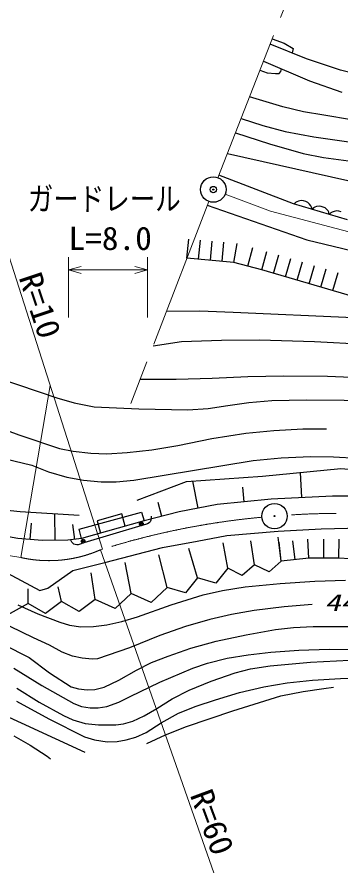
# Model space of a CAD drawing. Units: millimetres, scale not verified. Extents: x 40000 to 680000, y 20000 to 380000.
# Drawn here: x 135143 to 160551, y 247143 to 314323 of the extents above; entities that cross this region are included whole.
import ezdxf
from ezdxf.enums import TextEntityAlignment as Align

# ---------------------------------------------------------------- set-up
doc = ezdxf.new("R2010")
doc.units = ezdxf.units.MM
doc.header["$LTSCALE"] = 1000
doc.header["$PDMODE"] = 32
doc.header["$PDSIZE"] = 500
doc.linetypes.add('CHAIN', pattern=[18.5, 12, -1.5, 3.5, -1.5])
for name, color, linetype, lineweight in [('M-BGD', 7, 'Continuous', 25), ('M-BMK', 2, 'CHAIN', 13), ('M-BMK-SRVR', 3, 'Continuous', 25), ('M-STR-HTXT', 7, 'Continuous', 13)]:
    doc.layers.add(name, color=color, linetype=linetype, lineweight=lineweight)
doc.layers.add('M-OTRS', color=6, linetype='Continuous')
doc.styles.add('ＭＳ ゴシック', font='')
doc.styles.get('ＭＳ ゴシック').set_extended_font_data('MS Gothic')

msp = doc.modelspace()

# ---------------------------------------------------------------- linework, layer by layer
at = {"layer": 'M-BGD'}
for p, q in [((157861, 311056), (155006, 312208)), ((160534, 310148), (157861, 311056)), ((154477, 310855), (158097, 309317)), ((162481, 309681), (160534, 310148)), ((158097, 309317), (160615, 308435)), ((156840, 299655), (150982, 301914)), ((161080, 298422), (156840, 299655)), ((156984, 299770), (156855, 299651)), ((157095, 299831), (156984, 299770)), ((157236, 299884), (157095, 299831)), ((157434, 299920), (157236, 299884)), ((157615, 299899), (157434, 299920)), ((157788, 299848), (157615, 299899)), ((157952, 299769), (157788, 299848)), ((158100, 299633), (157952, 299769)), ((158190, 299513), (158100, 299633)), ((150065, 299551), (157881, 296842)), ((158251, 299401), (158190, 299513)), ((158296, 299232), (158251, 299401)), ((158415, 299343), (158296, 299232)), ((158520, 299400), (158415, 299343)), ((158651, 299449), (158520, 299400)), ((158835, 299483), (158651, 299449)), ((159004, 299463), (158835, 299483)), ((159166, 299416), (159004, 299463)), ((159319, 299342), (159166, 299416)), ((159457, 299215), (159319, 299342)), ((159541, 299103), (159457, 299215)), ((159598, 298999), (159541, 299103)), ((159640, 298841), (159598, 298999)), ((159768, 298960), (159640, 298841)), ((159880, 299021), (159768, 298960)), ((160020, 299074), (159880, 299021)), ((160218, 299110), (160020, 299074)), ((160399, 299089), (160218, 299110)), ((160572, 299038), (160399, 299089)), ((148471, 295407), (148607, 296900)), ((149390, 295323), (149526, 296817)), ((150308, 295239), (150444, 296733)), ((151226, 295156), (151362, 296650)), ((152144, 295072), (152408, 296549)), ((157881, 296842), (162352, 295762)), ((153242, 294777), (153632, 296225)), ((154339, 294481), (154745, 295925)), ((155268, 294209), (155689, 295649)), ((152144, 295072), (148471, 295407)), ((154339, 294481), (152144, 295072)), ((156196, 293937), (156618, 295377)), ((157125, 293665), (157547, 295105)), ((162697, 292033), (154339, 294481)), ((158054, 293393), (158476, 294833)), ((158983, 293121), (159404, 294561)), ((159911, 292849), (160333, 294288)), ((154388, 278298), (160551, 278885)), ((160551, 278885), (166274, 278371)), ((148446, 277857), (154388, 278298)), ((157496, 276601), (157395, 278584)), ((144557, 276390), (148446, 277857)), ((149356, 275774), (148945, 277894)), ((152969, 276271), (152857, 277416)), ((146490, 275133), (146212, 276220)), ((155092, 276479), (150847, 276063)), ((159900, 276723), (155092, 276479)), ((164158, 276703), (159900, 276723)), ((131204, 275950), (135386, 275510)), ((135386, 275510), (140008, 275216)), ((140007, 274116), (144905, 275460)), ((144905, 275460), (145114, 274782)), ((147865, 275485), (145114, 274782)), ((150847, 276063), (147865, 275485)), ((138119, 273242), (138093, 275338)), ((145114, 274782), (140205, 273388)), ((143348, 275320), (141424, 274774)), ((141424, 274774), (141697, 273812)), ((143621, 274358), (143348, 275320)), ((145641, 274826), (145573, 274701)), ((145669, 274939), (145641, 274826)), ((145650, 275142), (145673, 275065)), ((145673, 275065), (145669, 274939)), ((135191, 273399), (130613, 274194)), ((136155, 273314), (136267, 274595)), ((139662, 273321), (139519, 274480)), ((140205, 273388), (140007, 274116)), ((144931, 274405), (140366, 273041)), ((145219, 274491), (144931, 274405)), ((145372, 274537), (145219, 274491)), ((145495, 274615), (145372, 274537)), ((145573, 274701), (145495, 274615)), ((155620, 273967), (159012, 274159)), ((159012, 274159), (162391, 274236)), ((149260, 273196), (151611, 273620)), ((151611, 273620), (155620, 273967)), ((155878, 271606), (155628, 273508)), ((137119, 273230), (135191, 273399)), ((139118, 273254), (137119, 273230)), ((140205, 273388), (139118, 273254)), ((139378, 273205), (139361, 273263)), ((139426, 273115), (139378, 273205)), ((139517, 273017), (139426, 273115)), ((139598, 272958), (139517, 273017)), ((139692, 272923), (139598, 272958)), ((139824, 272900), (139692, 272923)), ((139925, 272909), (139824, 272900)), ((140079, 272955), (139925, 272909)), ((140366, 273041), (140079, 272955)), ((146562, 272695), (149260, 273196)), ((151675, 271056), (151324, 273058)), ((153777, 271331), (153476, 273208)), ((155878, 271606), (155716, 273097)), ((156954, 271724), (156792, 273215)), ((158030, 271841), (157949, 273339)), ((159204, 271841), (159204, 273341)), ((160378, 271841), (160422, 273341)), ((142014, 271500), (146562, 272695)), ((146920, 269554), (146270, 272107)), ((149297, 270305), (148622, 272607)), ((139508, 270883), (142014, 271500)), ((144093, 269079), (143617, 271506)), ((155878, 271606), (154919, 270768)), ((158030, 271841), (155878, 271606)), ((160378, 271841), (158030, 271841)), ((165441, 271548), (160378, 271841)), ((133997, 270883), (136926, 269303)), ((137543, 269495), (139508, 270883)), ((151675, 271056), (150736, 269888)), ((152817, 270493), (151675, 271056)), ((153777, 271331), (152817, 270493)), ((154919, 270768), (153777, 271331)), ((141265, 268603), (140965, 270705)), ((149297, 270305), (148359, 269137)), ((150736, 269888), (149297, 270305)), ((136010, 268303), (136010, 269454)), ((136926, 269303), (137543, 269495)), ((138637, 268453), (138362, 269604)), ((146920, 269554), (145665, 268374)), ((148359, 269137), (146920, 269554)), ((144093, 269079), (142837, 267899)), ((145665, 268374), (144093, 269079)), ((136010, 268303), (134363, 267386)), ((137374, 267502), (136010, 268303)), ((138637, 268453), (137374, 267502)), ((140001, 267653), (138637, 268453)), ((141265, 268603), (140001, 267653)), ((142837, 267899), (141265, 268603))]:
    msp.add_line(p, q, dxfattribs=at)
for points in [[(155167, 312620), (156102, 312274), (156804, 311850), (156739, 311509)], [(154200, 310146), (154771, 309958), (155424, 309890), (155702, 309908), (155839, 310061), (155897, 310252)], [(184050, 303309), (183104, 302983), (182098, 302766), (180816, 302640), (179215, 302595), (177251, 302664), (175060, 302857), (172390, 303233), (169582, 303740), (168158, 304201), (166671, 304793), (165268, 305294), (163680, 305748), (161379, 306256), (159202, 306632), (157624, 306893), (156006, 307277), (153387, 308068)], [(152722, 306365), (154433, 305806), (156185, 305341), (158438, 304919), (160814, 304581), (162690, 304315), (164641, 303931), (169263, 302585)], [(152281, 305237), (154942, 304367), (157587, 303618), (159180, 303309), (161162, 303040)], [(151648, 303620), (161101, 301488), (162715, 301052), (164514, 300451), (165651, 300069), (166909, 299768), (170045, 299145), (173069, 298653), (182722, 297902), (184709, 298002), (186698, 298214), (188080, 298436), (189443, 298756), (191013, 299297), (192497, 299704), (193679, 299919), (194940, 300042), (197540, 300039), (200260, 300145), (204711, 300639)], [(146873, 291252), (149474, 291260), (152099, 291165), (161539, 290733), (164371, 290460), (167544, 290041), (169291, 289682), (171067, 289204), (173424, 288445), (175742, 287824), (177273, 287629), (178870, 287534), (188410, 287561), (191810, 287550), (195125, 287645), (204685, 288209)], [(114505, 290754), (123326, 286800), (132080, 282716), (135265, 281524), (138474, 280452), (139532, 280238), (140926, 280083), (142171, 280052), (143769, 280134), (145726, 280360), (147758, 280705), (150414, 281231), (153098, 281656), (155287, 281871), (157570, 281990), (159426, 282012)], [(162420, 288625), (158487, 288835), (154176, 288956), (151171, 288949), (148037, 288833), (145810, 288488)], [(129132, 287534), (138260, 284423), (139614, 284053), (141181, 283739), (144684, 283565), (148545, 283484), (150141, 283608), (151667, 283833), (153325, 284072), (155120, 284215), (157853, 284282), (160818, 284245), (162816, 284168), (164989, 283971), (166515, 283736), (168077, 283387), (176930, 280603), (178897, 280230), (180741, 279980), (182815, 279845), (185215, 279799), (194583, 279512), (196299, 279316)], [(144821, 285914), (147621, 285890), (150458, 285970), (153255, 286111), (156085, 286150), (159514, 286124), (163288, 285978), (165264, 285675), (167309, 285255), (168865, 284876), (170211, 284435), (172436, 283531), (174701, 282721), (176250, 282324), (177793, 282035), (179579, 281795), (181574, 281640), (183428, 281597), (185428, 281665), (189156, 282109), (193042, 282447), (195701, 282452), (198427, 282348), (202683, 281816)], [(133459, 279823), (136305, 279144), (137610, 278635), (139050, 278208), (140343, 277976), (141736, 277834), (142915, 277841), (144311, 277971), (153662, 279525), (155854, 279721), (158173, 279820), (159974, 279808), (161890, 279689), (164644, 279369), (167214, 278958), (169113, 278359)], [(135187, 268188), (136771, 267479), (138494, 266826), (139264, 266596), (140148, 266455), (141149, 266482), (142181, 266620), (143355, 266867), (144601, 267238), (147235, 268184), (149738, 268965), (151258, 269306), (153037, 269586), (155784, 269873), (158500, 270052), (160901, 270112)], [(158302, 268222), (156110, 268037), (153752, 267733), (151977, 267430), (150278, 267039), (148359, 266475), (146330, 265767), (143954, 264820), (141455, 263938), (141036, 263911), (140242, 264007), (139496, 264169), (138666, 264468), (137692, 265013), (136417, 265589), (134604, 266474), (132682, 267292), (126910, 269203)], [(134066, 265062), (136076, 264057), (137680, 262844), (139394, 261756), (139971, 261583), (140646, 261504), (141250, 261540), (141964, 261719), (143121, 262269), (144517, 263059), (145694, 263647), (146996, 264165), (148785, 264771), (150775, 265329), (153119, 265842), (155432, 266246), (156822, 266417), (158384, 266489), (161449, 266476)], [(134882, 263224), (137095, 261851), (139604, 260433), (140203, 260216), (140887, 260098), (141491, 260093), (142183, 260203), (143119, 260552), (144009, 260995), (146356, 262110), (148931, 263210), (150080, 263600), (151630, 264003), (153267, 264272), (155060, 264458), (157254, 264634), (159622, 264713), (162370, 264673)], [(135128, 261644), (136869, 260556), (138784, 259495), (139521, 259169), (140477, 258882), (141520, 258774), (142892, 258766), (143484, 258839), (144214, 259047), (145125, 259472), (146118, 260060), (147306, 260795), (148633, 261490), (150379, 262202), (152268, 262857), (153459, 263153), (155001, 263405), (158158, 263685), (161223, 263845)], [(135083, 260619), (137633, 259226), (140425, 257826), (141227, 257590), (142218, 257443), (142998, 257463), (143694, 257576), (144467, 257797), (145270, 258162), (146443, 258927), (147801, 259680), (149193, 260239), (150714, 260737), (152601, 261303), (154496, 261755), (156324, 262051), (158313, 262265), (160510, 262404), (162839, 262440)], [(145335, 257296), (146779, 257986), (148424, 258647), (152061, 259870), (155850, 261037), (157584, 261393), (159226, 261628), (159968, 261713)], [(133118, 260001), (140451, 256616)], [(134874, 257910), (136157, 257178), (137491, 256295), (137772, 256102)]]:
    msp.add_lwpolyline(points, dxfattribs=at)
for centre, radius in [((144888, 274549), 150), ((144888, 274549), 90), ((144888, 274549), 30), ((140323, 273185), 150), ((140323, 273185), 90), ((140323, 273185), 30)]:
    msp.add_circle(centre, radius, dxfattribs=at)
at = {"layer": 'M-BMK'}
for p, q in [((150904, 301717), (156865, 316962)), ((151475, 300430), (155026, 299077)), ((150181, 299853), (143923, 283580)), ((155026, 299077), (164932, 296474)), ((135428, 271900), (113948, 275350)), ((141674, 272503), (141849, 272550))]:
    msp.add_line(p, q, dxfattribs=at)
for centre, radius, start, end in [((159861, 215318), 60000, 95.27338, 107.47015), ((160462, 215366), 60000, 77.3868, 93.93951), ((137639, 281653), 10000, 257.22562, 293.79819)]:
    msp.add_arc(centre, radius, start, end, dxfattribs=at)
at = {"layer": 'M-BMK-SRVR'}
for centre, radius in [((150540, 300786), 1000), ((150540, 300786), 40), ((155343, 275148), 1000), ((155343, 275148), 40)]:
    msp.add_circle(centre, radius, dxfattribs=at)
at = {"layer": 'M-OTRS'}
msp.add_point((150540, 300786), dxfattribs=at)
at = {"layer": 'M-STR-HTXT'}
for p, q in [((141849, 272550), (134094, 296806)), ((139174, 290731), (139174, 295473)), ((145381, 295473), (145381, 290731)), ((139174, 294473), (140174, 294753)), ((140174, 294193), (139174, 294473)), ((139174, 294473), (145381, 294473)), ((144381, 294753), (145381, 294473)), ((145381, 294473), (144381, 294193)), ((137738, 285407), (135428, 271900)), ((150593, 247143), (141674, 272503))]:
    msp.add_line(p, q, dxfattribs=at)

# ---------------------------------------------------------------- texts
at = {"layer": 'M-BGD', "style": 'ＭＳ ゴシック', "oblique": 15, "width": 1.4}
msp.add_text('440', height=1320, rotation=359.6, dxfattribs=at).set_placement((159265, 267317), align=Align.BOTTOM_LEFT)
at = {"layer": 'M-STR-HTXT', "style": 'ＭＳ ゴシック'}
for s, width, p in [('ガードレール', 0.8, (135979, 298595)), ('L=8.0', 1.05, (139174, 295491))]:
    msp.add_text(s, height=1833, dxfattribs=dict(at, width=width)).set_placement(p, align=Align.BOTTOM_LEFT)
at = {"layer": 'M-STR-HTXT', "style": 'ＭＳ ゴシック', "width": 1.05}
for s, rotation, p in [('R=10', 288.4, (134733, 293723)), ('R=60', 290.4, (148168, 253076))]:
    msp.add_text(s, height=1833, rotation=rotation, dxfattribs=at).set_placement(p, align=Align.BOTTOM_LEFT)

doc.saveas('drawing.dxf')
